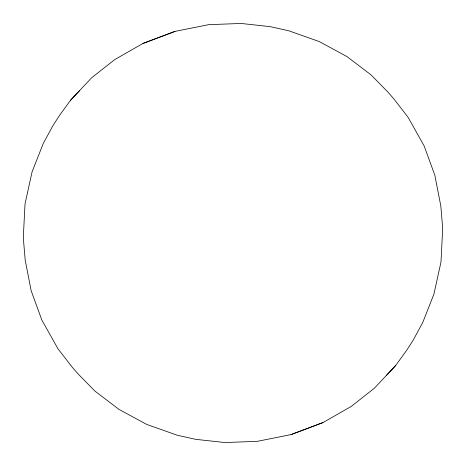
<?xml version="1.0" encoding="UTF-8"?>
<svg xmlns="http://www.w3.org/2000/svg" width="466" height="466" viewBox="0 0 466 466"><rect width="100%" height="100%" fill="white"/><g stroke="black" fill="none" stroke-linecap="round" stroke-linejoin="round"><path stroke-width="0.7" d="M70.459 100.324L59.205 115.877L52.879 125.75L43.28 143.441L32.096 171.826L25.013 203.951L23.3 237.707L25.187 260.034L31.158 290.726L41.858 320.072L57.93 348.725L72.44 367.464L78.533 374.384L94.959 391.114L119.016 409.422L146.819 424.474L177.383 435.261L195.621 439.327L224.967 442.554L257.448 441.314L291.005 434.609L323.025 422.551L351.224 406.439L374.396 388.195L395.541 365.676L406.795 350.123L413.121 340.25L422.72 322.559L433.904 294.174L440.987 262.049L442.7 228.293L440.813 205.966L434.842 175.274L424.142 145.928L408.07 117.275L393.56 98.536L387.467 91.616L371.041 74.886L346.984 56.578L319.181 41.526L288.617 30.739L270.379 26.673L241.033 23.446L208.552 24.686L174.995 31.391L142.975 43.449L114.776 59.561L91.604 77.805L70.459 100.324L79.721 90.486M386.279 375.514L395.541 365.676M174.995 31.391L142.975 43.449M291.005 434.609L323.025 422.551"/></g></svg>
